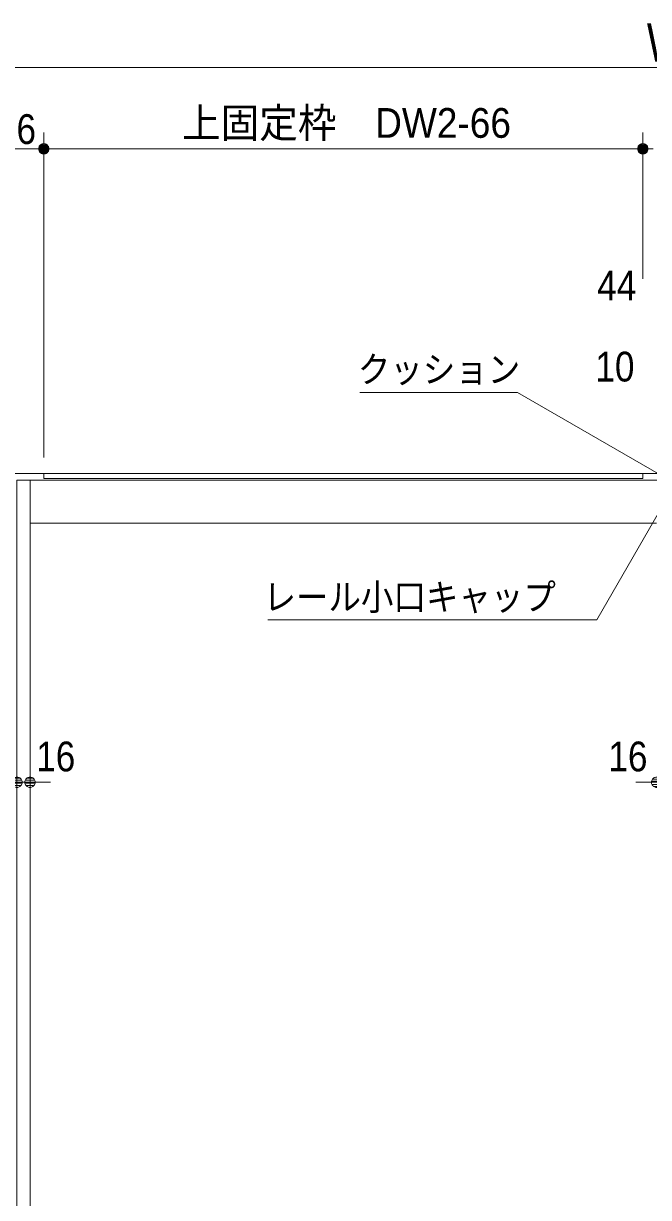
# Model space of a CAD drawing. Units: millimetres, scale not verified. Extents: x -6062 to 6062, y -3045 to 3045.
# Drawn here: x -3904 to -3136, y -541 to 904 of the extents above; entities that cross this region are included whole.
import ezdxf
from ezdxf.enums import TextEntityAlignment as Align

# ---------------------------------------------------------------- set-up
doc = ezdxf.new("R2010")
doc.units = ezdxf.units.MM
doc.header["$LTSCALE"] = 20
doc.linetypes.add('DOUBLE_CHAIN1', pattern=[8.8, 5, -1, 0.6, -0.6, 0.6, -1])
for name, color, linetype, lineweight in [('0-0_2寸法-1', 7, 'Continuous', 9), ('0-1_0', 7, 'Continuous', 9), ('0-2_2寸法-3', 7, 'Continuous', 9), ('0-3_2寸法-2', 7, 'Continuous', 9), ('0-4_3一般', 7, 'Continuous', 9)]:
    doc.layers.add(name, color=color, linetype=linetype, lineweight=lineweight)
doc.styles.add('ＭＳ ゴシック', font='')
doc.styles.add('ＭＳ Ｐゴシック', font='')
doc.styles.get('ＭＳ ゴシック').set_extended_font_data('MS Gothic')
doc.styles.get('ＭＳ Ｐゴシック').set_extended_font_data('MS PGothic')

# ---------------------------------------------------------------- blocks, each defined once
blk = doc.blocks.new('_Dot')
at = {"layer": '0-1_0'}
for p, q in [((-10, 0), (-20, 0)), ((9.78, 2), (-9.78, 2)), ((7.99, 6), (-7.99, 6)), ((9.16, -3.98), (-9.16, -3.98)), ((6, -7.98), (-6, -7.98))]:
    blk.add_line(p, q, dxfattribs=at)
for points in [[(10, 0), (9.92, 1.25), (9.69, 2.49), (9.3, 3.68), (8.76, 4.82), (8.09, 5.88), (7.29, 6.85), (6.37, 7.71), (5.36, 8.44), (4.26, 9.05), (3.09, 9.51), (1.87, 9.82), (0.63, 9.98), (-0.63, 9.98), (-1.87, 9.82), (-3.09, 9.51), (-4.26, 9.05), (-5.36, 8.44), (-6.37, 7.71), (-7.29, 6.85), (-8.09, 5.88), (-8.76, 4.82), (-9.3, 3.68), (-9.69, 2.49), (-9.92, 1.25), (-10, 0), (0, 0)], [(-10, 0), (-9.92, -1.25), (-9.69, -2.49), (-9.3, -3.68), (-8.76, -4.82), (-8.09, -5.88), (-7.29, -6.85), (-6.37, -7.71), (-5.36, -8.44), (-4.26, -9.05), (-3.09, -9.51), (-1.87, -9.82), (-0.63, -9.98), (0.63, -9.98), (1.87, -9.82), (3.09, -9.51), (4.26, -9.05), (5.36, -8.44), (6.37, -7.71), (7.29, -6.85), (8.09, -5.88), (8.76, -4.82), (9.3, -3.68), (9.69, -2.49), (9.92, -1.25), (10, 0), (0, 0)]]:
    blk.add_lwpolyline(points, close=True, dxfattribs=at)
blk = doc.blocks.new('グループ-10')
at = {"layer": '0-4_3一般'}
blk.add_line((7360, 7000), (-60560, 7000), dxfattribs=at)
blk = doc.blocks.new('グループ-11')
at = {"layer": '0-4_3一般'}
for p, q in [((-41840, 7000), (-41840, 6880)), ((-27100, 7000), (-41840, 7000)), ((-27100, 6880), (-27100, 7000)), ((-42180, 6840), (-42180, -40000)), ((-41840, 6880), (-27100, 6880)), ((-26760, 5780), (-42180, 5780))]:
    blk.add_line(p, q, dxfattribs=at)
at = {"layer": '0-4_3一般', "linetype": 'DOUBLE_CHAIN1'}
blk.add_line((-42180, -9200), (-42180, -9520), dxfattribs=at)
at = {"layer": '0-4_3一般'}
blk.add_lwpolyline([(-26440, 6840), (-42500, 6840), (-42500, -40000)], dxfattribs=at)
blk.add_blockref('グループ-10', (0, 0), dxfattribs=at)

msp = doc.modelspace()

# ---------------------------------------------------------------- linework, layer by layer
at = {"layer": '0-0_2寸法-1'}
for p, q in [((-1525.21, 850), (-4702.79, 850)), ((-3879.5, 370), (-3879.5, 770)), ((-3879.5, 370), (-3879.5, 770)), ((-3142.5, 590), (-3142.5, 770)), ((-3142.5, 590), (-3142.5, 770)), ((-3932.79, 750), (-3892.21, 750)), ((-3866.79, 750), (-3155.21, 750))]:
    msp.add_line(p, q, dxfattribs=at)
at = {"layer": '0-2_2寸法-3'}
for points in [[(-3109.5, 342), (-3296.56, 450), (-3490.64, 450)], [(-3603.79, 170), (-3199.03, 170), (-3109.5, 325.08)]]:
    msp.add_lwpolyline(points, dxfattribs=at)
at = {"layer": '0-3_2寸法-2'}
for p, q in [((-3896.5, -10), (-3896.3, -10)), ((-3896.5, -30), (-3912.5, -30)), ((-3899.79, -30), (-3887.08, -30)), ((-3883.79, -30), (-3871.08, -30)), ((-3138.21, -30), (-3150.92, -30))]:
    msp.add_line(p, q, dxfattribs=at)

# ---------------------------------------------------------------- block references
at = {"layer": '0-0_2寸法-1', "xscale": 0.6356201, "yscale": 0.6356201}
for p in [(-3879.5, 750), (-3142.5, 750)]:
    msp.add_blockref('_Dot', p, dxfattribs=at)
at = {"layer": '0-0_2寸法-1', "xscale": 0.6356201, "yscale": 0.6356201, "rotation": 180}
for p in [(-3879.5, 750), (-3142.5, 750)]:
    msp.add_blockref('_Dot', p, dxfattribs=at)
at = {"layer": '0-3_2寸法-2', "xscale": 0.6356201, "yscale": 0.6356201, "rotation": 180}
for p in [(-3912.5, -30), (-3896.5, -30)]:
    msp.add_blockref('_Dot', p, dxfattribs=at)
at = {"layer": '0-3_2寸法-2', "xscale": 0.6356201, "yscale": 0.6356201}
msp.add_blockref('_Dot', (-3125.5, -30), dxfattribs=at)
at = {"layer": '0-4_3一般', "xscale": 0.05, "yscale": 0.05}
msp.add_blockref('グループ-11', (-1787.5, 0), dxfattribs=at)

# ---------------------------------------------------------------- texts
at = {"layer": '0-0_2寸法-1', "style": 'ＭＳ Ｐゴシック'}
for s, height, width, p in [('W', 47.21, 0.8, (-3137.46, 842.93)), ('上固定枠\u3000DW2-66', 36.66, 0.95, (-3709.37, 752.53)), ('66', 36.66, 0.9, (-3937.09, 744.94))]:
    msp.add_text(s, height=height, dxfattribs=dict(at, width=width)).set_placement(p, align=Align.BOTTOM_LEFT)
at = {"layer": '0-2_2寸法-3', "style": 'ＭＳ ゴシック', "width": 0.9}
for s, p in [('クッション', (-3493.15, 452.39)), ('レール小口キャップ', (-3609.17, 172.19))]:
    msp.add_text(s, height=32.55, dxfattribs=at).set_placement(p, align=Align.BOTTOM_LEFT)
at = {"layer": '0-3_2寸法-2', "style": 'ＭＳ Ｐゴシック', "width": 0.9}
for s, p in [('44', (-3198.58, 552.48)), ('10', (-3200.82, 452.48)), ('16', (-3888.82, -27.52)), ('16', (-3184.83, -27.52))]:
    msp.add_text(s, height=36.66, dxfattribs=at).set_placement(p, align=Align.BOTTOM_LEFT)

doc.saveas('drawing.dxf')
